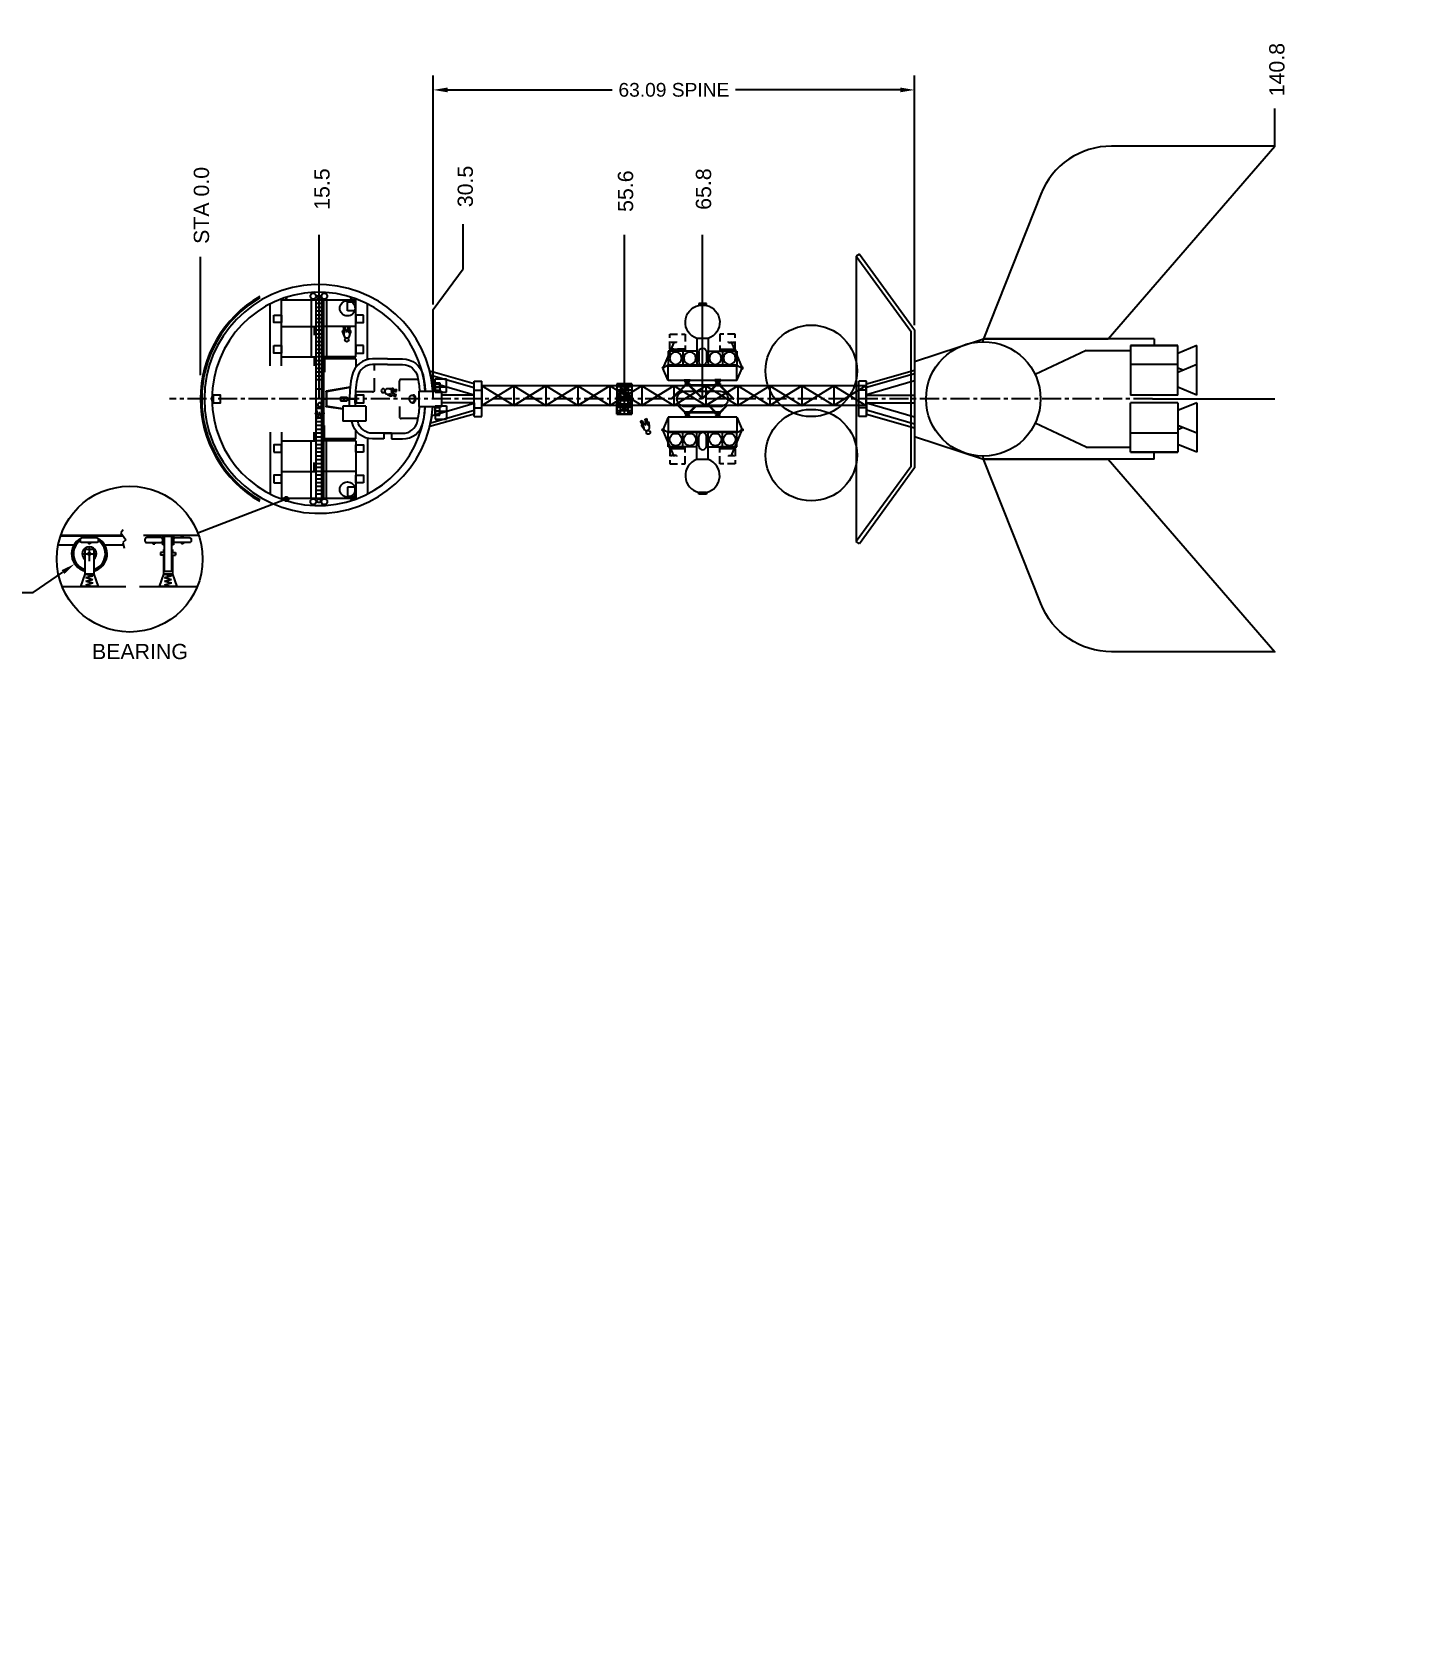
# Model space of a CAD drawing. Extents: x -551 to 377, y -175 to 369.
# Drawn here: x -22.1 to 160.4, y -161.9 to 48.1 of the extents above; entities that cross this region are included whole.
import ezdxf

# ---------------------------------------------------------------- set-up
doc = ezdxf.new("R2010")
doc.units = 0
doc.header["$LTSCALE"] = 2
doc.header["$MEASUREMENT"] = 0
doc.header["$PDMODE"] = 35
doc.linetypes.add('CENTER', pattern=[2, 1.25, -0.25, 0.25, -0.25])
doc.linetypes.add('DASHED', pattern=[0.75, 0.5, -0.25])
doc.layers.get('0').update_dxf_attribs({"color": 2, "linetype": 'CONTINUOUS'})
doc.layers.get('DEFPOINTS').update_dxf_attribs({"color": 2, "linetype": 'CONTINUOUS'})
for name, color, linetype in [('ARTICLES', 122, 'CONTINUOUS'), ('BAT', 6, 'CONTINUOUS'), ('BEARING', 1, 'CONTINUOUS'), ('CALLOUTS1', 5, 'CONTINUOUS'), ('CENTERLINE', 5, 'CENTER'), ('CREW', 7, 'CONTINUOUS'), ('DIM', 5, 'CONTINUOUS'), ('GEN', 30, 'CONTINUOUS'), ('HABITAT', 3, 'CONTINUOUS'), ('HATCH', 6, 'CONTINUOUS'), ('LANDER', 232, 'CONTINUOUS'), ('NOZZLE', 1, 'CONTINUOUS'), ('PALLET', 32, 'CONTINUOUS'), ('PARTITION', 252, 'CONTINUOUS'), ('RADIATORS', 1, 'CONTINUOUS'), ('RCS', 5, 'CONTINUOUS'), ('REACTOR', 6, 'CONTINUOUS'), ('RING', 94, 'CONTINUOUS'), ('SHELTER', 50, 'CONTINUOUS'), ('SHIELDING', 132, 'CONTINUOUS'), ('STA', 5, 'CONTINUOUS'), ('STRUCTURE', 252, 'CONTINUOUS'), ('TANKS', 5, 'CONTINUOUS'), ('UTILITIES', 7, 'CONTINUOUS'), ('VIEW', 7, 'CONTINUOUS'), ('WHIPPLE', 60, 'CONTINUOUS')]:
    doc.layers.add(name, color=color, linetype=linetype)
doc.styles.get("Standard").update_dxf_attribs({"font": 'arial.ttf'})
doc.dimstyles.get("Standard").update_dxf_attribs({"dimscale": 10, "dimtxt": 0.18, "dimasz": 0.1875, "dimexe": 0.1875, "dimexo": 0.0625, "dimgap": 0.09375, "dimtad": 0, "dimtih": 1, "dimtoh": 1, "dimzin": 0, "dimtxsty": 'STANDARD', "dimcen": 0.09375, "dimazin": 3, "dimtfac": 1, "dimtdec": 4, "dimtofl": 0, "dimtmove": 0, "dimatfit": 3, "dimtolj": 1, "dimtzin": 0})

# ---------------------------------------------------------------- blocks, each defined once
blk = doc.blocks.new('*D17')
at = {"color": 0, "linetype": 'BYBLOCK'}
for p, q in [((-156.687049, 12.361151), (-156.687049, 42.388907)), ((-93.593524, 9.672), (-93.593524, 42.388907)), ((-154.812049, 40.513907), (-133.231743, 40.513907)), ((-95.468524, 40.513907), (-117.04883, 40.513907))]:
    blk.add_line(p, q, dxfattribs=at)
for points in [[(-154.812049, 40.826407), (-154.812049, 40.201407), (-156.687049, 40.513907)], [(-95.468524, 40.826407), (-95.468524, 40.201407), (-93.593524, 40.513907)]]:
    blk.add_solid(points, dxfattribs=at)
at = {"layer": 'DEFPOINTS', "color": 0, "linetype": 'BYBLOCK'}
for p in [(-93.593524, 40.513907), (-156.687049, 11.736151), (-93.593524, 9.047)]:
    blk.add_point(p, dxfattribs=at)
at = {"color": 0, "linetype": 'BYBLOCK', "insert": (-125.140287, 40.513907), "char_height": 1.8, "attachment_point": 5}
blk.add_mtext('\\A1;63.09 SPINE', dxfattribs=at)
blk = doc.blocks.new('*D37')
at = {"color": 0, "linetype": 'BYBLOCK'}
for p, q in [((-202.700215, -20.314254), (-200.825215, -20.314254)), ((-201.762715, -21.251754), (-201.762715, -19.376754)), ((-209.122465, -25.375975), (-205.228443, -22.697833)), ((-210.997465, -25.375975), (-209.122465, -25.375975))]:
    blk.add_line(p, q, dxfattribs=at)
blk.add_solid([(-205.405529, -22.440351), (-205.051358, -22.955316), (-203.68355, -21.635322)], dxfattribs=at)
at = {"layer": 'DEFPOINTS', "color": 0, "linetype": 'BYBLOCK'}
for p in [(-199.84188, -18.993186), (-203.68355, -21.635322)]:
    blk.add_point(p, dxfattribs=at)
at = {"color": 0, "linetype": 'BYBLOCK', "insert": (-215.855429, -25.375975), "char_height": 1.8, "attachment_point": 5}
blk.add_mtext('\\A1;∅21cm', dxfattribs=at)
blk = doc.blocks.new('BEARING-END-VIEW')
at = {"layer": 'BEARING'}
for p, q in [((-0.084949, -0.007134), (-0.075051, -0.007134)), ((-0.084949, -0.013286), (-0.084949, -0.007134)), ((-0.084949, -0.041714), (-0.084949, -0.047866)), ((-0.084949, -0.047866), (-0.075051, -0.047866)), ((-0.075051, -0.013286), (-0.075051, -0.007134)), ((-0.075051, -0.041714), (-0.075051, -0.047866)), ((0.075051, -0.013286), (0.075051, -0.007134)), ((0.084949, -0.007134), (0.075051, -0.007134)), ((0.075051, -0.041714), (0.075051, -0.047866)), ((0.084949, -0.047866), (0.075051, -0.047866)), ((0.084949, -0.013286), (0.084949, -0.007134)), ((0.084949, -0.041714), (0.084949, -0.047866)), ((-0.041678, -0.097499), (-0.041678, -0.112501)), ((-0.02, -0.097499), (-0.041678, -0.097499)), ((-0.02, -0.112501), (-0.041678, -0.112501)), ((0.02, -0.097499), (0.041678, -0.097499)), ((0.02, -0.112501), (0.041678, -0.112501)), ((0.041678, -0.097499), (0.041678, -0.112501))]:
    blk.add_line(p, q, dxfattribs=at)
at = {"layer": 'BEARING', "color": 7}
for p, q in [((-0.03, -0.055), (-0.025, -0.055)), ((0.025, -0.055), (0.03, -0.055))]:
    blk.add_line(p, q, dxfattribs=at)
for points in [[(0.03, -0.055), (0.03, 0), (-0.03, 0), (-0.03, -0.055)], [(0.025, -0.055), (0.025, -0.005), (-0.025, -0.005), (-0.025, -0.055)]]:
    blk.add_lwpolyline(points, dxfattribs=at)
at = {"layer": 'BEARING'}
for points in [[(-0.12, -0.041714), (-0.04, -0.041714, 0.414214), (-0.03, -0.031714), (-0.03, -0.023286, 0.414214), (-0.04, -0.013286), (-0.12, -0.013286, 0.414214), (-0.13, -0.023286), (-0.13, -0.031714, 0.414214)], [(-0.02, -0.015), (-0.02, -0.195, 0.414214), (-0.01, -0.205), (0.01, -0.205, 0.414214), (0.02, -0.195), (0.02, -0.015, 0.414214), (0.01, -0.005), (-0.01, -0.005, 0.414214)], [(0.12, -0.041714), (0.04, -0.041714, -0.414214), (0.03, -0.031714), (0.03, -0.023286, -0.414214), (0.04, -0.013286), (0.12, -0.013286, -0.414214), (0.13, -0.023286), (0.13, -0.031714, -0.414214)]]:
    blk.add_lwpolyline(points, format="xyb", close=True, dxfattribs=at)
at = {"layer": 'STRUCTURE'}
for p, q in [((-0.025, -0.080632), (-0.025, -0.097499)), ((0.025, -0.080632), (0.025, -0.097499)), ((-0.025, -0.112501), (-0.025, -0.218606)), ((0.025, -0.112501), (0.025, -0.218606)), ((-0.025, -0.218606), (-0.05, -0.288606)), ((-0.025, -0.218606), (0.025, -0.218606)), ((0.02, -0.218606), (-0.02, -0.228606)), ((0.02, -0.238606), (-0.02, -0.228606)), ((0.02, -0.238606), (-0.02, -0.248606)), ((0.02, -0.258606), (-0.02, -0.248606)), ((0.02, -0.258606), (-0.02, -0.268606)), ((0.02, -0.278606), (-0.02, -0.268606)), ((0.025, -0.218606), (0.05, -0.288606)), ((-0.05, -0.288606), (0.05, -0.288606)), ((0.02, -0.278606), (-0.02, -0.288606))]:
    blk.add_line(p, q, dxfattribs=at)
blk = doc.blocks.new('CREW')
at = {"layer": 'CREW'}
for p, q in [((-0.4, 1.1), (-0.550495, 0.62512)), ((-0.303997, 0.840027), (-0.454492, 0)), ((-0.2, 0), (-0.454492, 0)), ((-0.412351, 0.60037), (-0.303997, 0.840027)), ((-0.074825, 0.707061), (-0.2, 0)), ((0.074825, 0.707061), (0.2, 0)), ((0.454492, 0), (0.2, 0)), ((0.412351, 0.60037), (0.303997, 0.840027)), ((0.303997, 0.840027), (0.454492, 0)), ((0.4, 1.1), (0.550495, 0.62512))]:
    blk.add_line(p, q, dxfattribs=at)
blk.add_circle((0, 1.75), 0.25, dxfattribs=at)
for centre, radius, start, end in [((-0.481423, 0.612745), 0.070172, 169.842925, 349.842925), ((0, 1.1), 0.4, 319.46356, 220.53644), ((0, 1.1), 0.4, 259.218627, 280.781373), ((0.481423, 0.612745), 0.070172, 190.157075, 10.157075)]:
    blk.add_arc(centre, radius, start, end, dxfattribs=at)
blk = doc.blocks.new('LANDER-FRONT-DOCK')
for p, q in [((-0.5, -0.556259), (0.5, -0.556259)), ((-0.5, -0.806259), (-0.5, -0.556259)), ((-0.5, -0.806259), (0.5, -0.806259)), ((0.5, -0.556259), (0.5, -0.806259)), ((-3.775457, -5.652533), (-5.196287, -9.012712)), ((-4.117768, -5.652533), (-4.117768, -5.513527)), ((-3.421904, -5.652533), (-4.117768, -5.652533)), ((-3.775457, -5.652533), (-3.775457, -5.513527)), ((-3.421904, -5.652533), (-3.421904, -5.513527)), ((-0.75, -5.12132), (-0.75, -8.6529)), ((-0.75, -5.12132), (0.75, -5.12132)), ((0.75, -5.12132), (0.75, -8.6529)), ((3.421904, -5.652533), (3.421904, -5.513527)), ((3.421904, -5.652533), (4.117768, -5.652533)), ((3.775457, -5.652533), (3.775457, -5.513527)), ((3.775457, -5.652533), (5.196287, -9.012712)), ((4.117768, -5.652533), (4.117768, -5.513527)), ((-0.75, -6.8029), (-4.5, -6.8029)), ((-4.5, -6.8029), (-4.5, -8.6529)), ((-2.27059, -6.5529), (-4.27059, -6.8029)), ((-4.27059, -6.5529), (-2.27059, -6.8029)), ((-4.27059, -6.5529), (-4.27059, -6.8029)), ((-2.27059, -6.5529), (-4.27059, -6.5529)), ((-4.27059, -6.8029), (-2.27059, -6.8029)), ((-2.6, -6.8029), (-2.6, -8.6529)), ((-2.27059, -6.5529), (-2.27059, -6.8029)), ((-0.5, -6.9029), (-0.5, -8.1529)), ((0.5, -6.9029), (0.5, -8.1529)), ((0.75, -6.8029), (4.5, -6.8029)), ((2.27059, -6.5529), (2.27059, -6.8029)), ((2.27059, -6.5529), (4.27059, -6.8029)), ((4.27059, -6.5529), (2.27059, -6.8029)), ((4.27059, -6.5529), (2.27059, -6.5529)), ((2.27059, -6.8029), (4.27059, -6.8029)), ((2.6, -6.8029), (2.6, -8.6529)), ((4.27059, -6.5529), (4.27059, -6.8029)), ((4.5, -6.8029), (4.5, -8.6529)), ((-4.5, -8.6529), (-5.196287, -9.012712)), ((-4.5, -10.6529), (-5.196287, -9.012712)), ((-4.5, -8.6529), (4.5, -8.6529)), ((-4.5, -10.6529), (-4.5, -8.6529)), ((-4.5, -8.7529), (4.5, -8.7529)), ((4.5, -10.6529), (4.5, -8.6529)), ((4.5, -8.6529), (5.196287, -9.012712)), ((4.5, -10.6529), (5.196287, -9.012712)), ((-4.5, -10.6529), (4.5, -10.6529)), ((-2.0625, -10.6529), (-2.0625, -11.074838)), ((-1.9375, -10.6529), (-1.9375, -11.074838)), ((1.9375, -10.6529), (1.9375, -11.074838)), ((2.0625, -10.6529), (2.0625, -11.074838))]:
    blk.add_line(p, q)
at = {"linetype": 'DASHED'}
for points in [[(-2.27059, -6.5529), (-4.27059, -6.5529), (-4.27059, -4.5529), (-2.27059, -4.5529)], [(2.27059, -6.5529), (4.27059, -6.5529), (4.27059, -4.5529), (2.27059, -4.5529)]]:
    blk.add_lwpolyline(points, close=True, dxfattribs=at)
for centre, radius in [((-3.525, -7.7279), 0.8), ((-1.675, -7.7279), 0.8), ((1.675, -7.7279), 0.8), ((3.525, -7.7279), 0.8), ((-5.196287, -9.012712), 0.1), ((5.196287, -9.012712), 0.1)]:
    blk.add_circle(centre, radius)
for centre, radius, start, end in [((0, -3), 2.25, 102.839588, 250.528779), ((0, -3), 2.25, 289.471221, 77.160412), ((0, -6.9029), 0.5, 0, 180), ((0, -8.1529), 0.5, 180, 0), ((-2, -11.1529), 0.1, 128.682187, 51.317813), ((2, -11.1529), 0.1, 128.682187, 51.317813)]:
    blk.add_arc(centre, radius, start, end)
at = {"layer": 'DIM', "char_height": 4.32, "attachment_point": 6}
for insert in [(299.931237, 148.856929), (293.388489, 143.39568), (212.272946, 142.639082), (205.730198, 137.177832), (206.680709, 129.809113), (272.115894, 129.809113), (200.13796, 124.347863), (265.573146, 124.347863)]:
    blk.add_mtext('\\A1;', dxfattribs=dict(at, insert=insert))
blk = doc.blocks.new('LANDER-SIDE-VIEW')
for p, q in [((-0.5, -0.556259), (0.5, -0.556259)), ((-0.5, -0.806259), (-0.5, -0.556259)), ((-0.5, -0.806259), (0.5, -0.806259)), ((0.5, -0.556259), (0.5, -0.806259)), ((-0.75, -5.12132), (-0.75, -6.5529)), ((-0.75, -5.12132), (0.75, -5.12132)), ((0.75, -5.12132), (0.75, -6.5529)), ((-1, -6.5529), (1, -6.5529)), ((-1, -6.5529), (1, -6.8029)), ((1, -6.5529), (-1, -6.8029)), ((-1, -6.5529), (-1, -6.8029)), ((-1, -6.8029), (-1, -8.6529)), ((-1, -6.8029), (1, -6.8029)), ((1, -6.5529), (1, -6.8029)), ((1, -6.8029), (1, -8.6529)), ((-6.617117, -12.37289), (-5.196287, -9.012712)), ((-4.5, -8.6529), (-5.196287, -9.012712)), ((-4.5, -10.6529), (-5.196287, -9.012712)), ((-4.5, -10.6529), (-4.5, -8.6529)), ((-4.5, -8.6529), (4.5, -8.6529)), ((-4.5, -8.7529), (4.5, -8.7529)), ((4.5, -10.6529), (4.5, -8.6529)), ((4.5, -8.6529), (5.196287, -9.012712)), ((4.5, -10.6529), (5.196287, -9.012712)), ((6.617117, -12.37289), (5.196287, -9.012712)), ((-6.97067, -12.37289), (-6.97067, -12.511897)), ((-6.97067, -12.37289), (-6.274806, -12.37289)), ((-6.617117, -12.37289), (-6.617117, -12.511897)), ((-6.274806, -12.37289), (-6.274806, -12.511897)), ((-5.192078, -10.858857), (-6.089894, -11.126039)), ((-5.206957, -10.811294), (-4.620031, -10.6367)), ((-5.206957, -10.811294), (-5.177239, -10.906291)), ((-5.177239, -10.906291), (-4.590313, -10.731697)), ((-4.620031, -10.6367), (-4.590313, -10.731697)), ((-4.5, -10.6529), (-4.605172, -10.684198)), ((-4.5, -10.6529), (4.5, -10.6529)), ((-2.0625, -10.6529), (-2.0625, -11.074838)), ((-1.9375, -10.6529), (-1.9375, -11.074838)), ((1.9375, -10.6529), (1.9375, -11.074838)), ((2.0625, -10.6529), (2.0625, -11.074838)), ((4.5, -10.6529), (4.605172, -10.684198)), ((4.620031, -10.6367), (4.590313, -10.731697)), ((5.177239, -10.906291), (4.590313, -10.731697)), ((5.206957, -10.811294), (4.620031, -10.6367)), ((5.206957, -10.811294), (5.177239, -10.906291)), ((5.192078, -10.858857), (6.089894, -11.126039)), ((6.97067, -12.37289), (6.274806, -12.37289)), ((6.274806, -12.37289), (6.274806, -12.511897)), ((6.617117, -12.37289), (6.617117, -12.511897)), ((6.97067, -12.37289), (6.97067, -12.511897))]:
    blk.add_line(p, q)
at = {"linetype": 'DASHED'}
blk.add_lwpolyline([(-2, -4.5529), (-2, -6.5529), (2, -6.5529), (2, -4.5529)], close=True, dxfattribs=at)
for points in [[(-3.25, -8.5279, -1), (-3.25, -6.9279), (3.25, -6.9279, -1), (3.25, -8.5279)], [(2.59, -8.5279, 1), (2.59, -6.9279), (-2.59, -6.9279, 1), (-2.59, -8.5279)]]:
    blk.add_lwpolyline(points, format="xyb", close=True)
for centre in [(-5.196287, -9.012712), (5.196287, -9.012712)]:
    blk.add_circle(centre, 0.1)
for centre, radius, start, end in [((0, -3), 2.25, 102.839588, 250.528779), ((0, -3), 2.25, 289.471221, 77.160412), ((-2, -11.1529), 0.1, 128.682187, 51.317813), ((2, -11.1529), 0.1, 128.682187, 51.317813)]:
    blk.add_arc(centre, radius, start, end)
at = {"layer": 'DIM', "char_height": 4.32, "attachment_point": 6}
for insert in [(299.931237, 148.856929), (293.388489, 143.39568), (212.272946, 142.639082), (205.730198, 137.177832), (206.680709, 129.809113), (272.115894, 129.809113), (200.13796, 124.347863), (265.573146, 124.347863)]:
    blk.add_mtext('\\A1;', dxfattribs=dict(at, insert=insert))
blk = doc.blocks.new('LANDER-FRONT-VIEW')
for p, q in [((-0.5, -0.556259), (0.5, -0.556259)), ((-0.5, -0.806259), (-0.5, -0.556259)), ((-0.5, -0.806259), (0.5, -0.806259)), ((0.5, -0.556259), (0.5, -0.806259)), ((-0.75, -5.12132), (-0.75, -8.6529)), ((-0.75, -5.12132), (0.75, -5.12132)), ((0.75, -5.12132), (0.75, -8.6529)), ((-0.75, -6.8029), (-4.5, -6.8029)), ((-4.5, -6.8029), (-4.5, -8.6529)), ((-2.27059, -6.5529), (-4.27059, -6.5529)), ((-4.27059, -6.5529), (-2.27059, -6.8029)), ((-2.27059, -6.5529), (-4.27059, -6.8029)), ((-4.27059, -6.5529), (-4.27059, -6.8029)), ((-4.27059, -6.8029), (-2.27059, -6.8029)), ((-2.6, -6.8029), (-2.6, -8.6529)), ((-2.27059, -6.5529), (-2.27059, -6.8029)), ((-0.5, -6.9029), (-0.5, -8.1529)), ((0.5, -6.9029), (0.5, -8.1529)), ((0.75, -6.8029), (4.5, -6.8029)), ((4.27059, -6.5529), (2.27059, -6.5529)), ((4.27059, -6.5529), (2.27059, -6.8029)), ((2.27059, -6.5529), (4.27059, -6.8029)), ((2.27059, -6.5529), (2.27059, -6.8029)), ((2.27059, -6.8029), (4.27059, -6.8029)), ((2.6, -6.8029), (2.6, -8.6529)), ((4.27059, -6.5529), (4.27059, -6.8029)), ((4.5, -6.8029), (4.5, -8.6529)), ((-6.617117, -12.37289), (-5.196287, -9.012712)), ((-4.5, -8.6529), (-5.196287, -9.012712)), ((-4.5, -10.6529), (-5.196287, -9.012712)), ((-4.5, -10.6529), (-4.5, -8.6529)), ((-4.5, -8.6529), (4.5, -8.6529)), ((-4.5, -8.7529), (4.5, -8.7529)), ((4.5, -10.6529), (4.5, -8.6529)), ((4.5, -8.6529), (5.196287, -9.012712)), ((4.5, -10.6529), (5.196287, -9.012712)), ((6.617117, -12.37289), (5.196287, -9.012712)), ((-6.97067, -12.37289), (-6.97067, -12.511897)), ((-6.97067, -12.37289), (-6.274806, -12.37289)), ((-6.617117, -12.37289), (-6.617117, -12.511897)), ((-6.274806, -12.37289), (-6.274806, -12.511897)), ((-5.192078, -10.858857), (-6.089894, -11.126039)), ((-5.206957, -10.811294), (-4.620031, -10.6367)), ((-5.206957, -10.811294), (-5.177239, -10.906291)), ((-5.177239, -10.906291), (-4.590313, -10.731697)), ((-4.620031, -10.6367), (-4.590313, -10.731697)), ((-4.5, -10.6529), (-4.605172, -10.684198)), ((-4.5, -10.6529), (4.5, -10.6529)), ((-2.0625, -10.6529), (-2.0625, -11.074838)), ((-1.9375, -10.6529), (-1.9375, -11.074838)), ((1.9375, -10.6529), (1.9375, -11.074838)), ((2.0625, -10.6529), (2.0625, -11.074838)), ((4.5, -10.6529), (4.605172, -10.684198)), ((4.620031, -10.6367), (4.590313, -10.731697)), ((5.177239, -10.906291), (4.590313, -10.731697)), ((5.206957, -10.811294), (4.620031, -10.6367)), ((5.206957, -10.811294), (5.177239, -10.906291)), ((5.192078, -10.858857), (6.089894, -11.126039)), ((6.274806, -12.37289), (6.274806, -12.511897)), ((6.97067, -12.37289), (6.274806, -12.37289)), ((6.617117, -12.37289), (6.617117, -12.511897)), ((6.97067, -12.37289), (6.97067, -12.511897))]:
    blk.add_line(p, q)
at = {"linetype": 'DASHED'}
for points in [[(-2.27059, -6.5529), (-4.27059, -6.5529), (-4.27059, -4.5529), (-2.27059, -4.5529)], [(2.27059, -6.5529), (4.27059, -6.5529), (4.27059, -4.5529), (2.27059, -4.5529)]]:
    blk.add_lwpolyline(points, close=True, dxfattribs=at)
for centre, radius in [((-3.525, -7.7279), 0.8), ((-1.675, -7.7279), 0.8), ((1.675, -7.7279), 0.8), ((3.525, -7.7279), 0.8), ((-5.196287, -9.012712), 0.1), ((5.196287, -9.012712), 0.1)]:
    blk.add_circle(centre, radius)
for centre, radius, start, end in [((0, -3), 2.25, 102.839588, 250.528779), ((0, -3), 2.25, 289.471221, 77.160412), ((0, -6.9029), 0.5, 0, 180), ((0, -8.1529), 0.5, 180, 0), ((-2, -11.1529), 0.1, 128.682187, 51.317813), ((2, -11.1529), 0.1, 128.682187, 51.317813)]:
    blk.add_arc(centre, radius, start, end)
at = {"layer": 'DIM', "char_height": 4.32, "attachment_point": 6}
for insert in [(299.931237, 148.856929), (293.388489, 143.39568), (212.272946, 142.639082), (205.730198, 137.177832), (206.680709, 129.809113), (272.115894, 129.809113), (200.13796, 124.347863), (265.573146, 124.347863)]:
    blk.add_mtext('\\A1;', dxfattribs=dict(at, insert=insert))
blk = doc.blocks.new('LANDER-SIDE-DOCK')
for p, q in [((-0.5, -0.556259), (0.5, -0.556259)), ((-0.5, -0.806259), (-0.5, -0.556259)), ((-0.5, -0.806259), (0.5, -0.806259)), ((0.5, -0.556259), (0.5, -0.806259)), ((-3.775457, -5.652533), (-5.196287, -9.012712)), ((-4.117768, -5.652533), (-4.117768, -5.513527)), ((-3.421904, -5.652533), (-4.117768, -5.652533)), ((-3.775457, -5.652533), (-3.775457, -5.513527)), ((-3.421904, -5.652533), (-3.421904, -5.513527)), ((-0.75, -5.12132), (-0.75, -6.5529)), ((-0.75, -5.12132), (0.75, -5.12132)), ((0.75, -5.12132), (0.75, -6.5529)), ((3.421904, -5.652533), (3.421904, -5.513527)), ((3.421904, -5.652533), (4.117768, -5.652533)), ((3.775457, -5.652533), (3.775457, -5.513527)), ((3.775457, -5.652533), (5.196287, -9.012712)), ((4.117768, -5.652533), (4.117768, -5.513527)), ((1, -6.5529), (-1, -6.8029)), ((-1, -6.5529), (1, -6.8029)), ((-1, -6.5529), (-1, -6.8029)), ((-1, -6.5529), (1, -6.5529)), ((-1, -6.8029), (-1, -8.6529)), ((-1, -6.8029), (1, -6.8029)), ((1, -6.5529), (1, -6.8029)), ((1, -6.8029), (1, -8.6529)), ((-4.5, -8.6529), (-5.196287, -9.012712)), ((-4.5, -10.6529), (-5.196287, -9.012712)), ((-4.5, -8.6529), (4.5, -8.6529)), ((-4.5, -10.6529), (-4.5, -8.6529)), ((-4.5, -8.7529), (4.5, -8.7529)), ((4.5, -10.6529), (4.5, -8.6529)), ((4.5, -8.6529), (5.196287, -9.012712)), ((4.5, -10.6529), (5.196287, -9.012712)), ((-4.5, -10.6529), (4.5, -10.6529)), ((-2.0625, -10.6529), (-2.0625, -11.074838)), ((-1.9375, -10.6529), (-1.9375, -11.074838)), ((1.9375, -10.6529), (1.9375, -11.074838)), ((2.0625, -10.6529), (2.0625, -11.074838))]:
    blk.add_line(p, q)
at = {"linetype": 'DASHED'}
blk.add_lwpolyline([(-2, -4.5529), (-2, -6.5529), (2, -6.5529), (2, -4.5529)], close=True, dxfattribs=at)
for points in [[(-3.25, -8.5279, -1), (-3.25, -6.9279), (3.25, -6.9279, -1), (3.25, -8.5279)], [(2.59, -8.5279, 1), (2.59, -6.9279), (-2.59, -6.9279, 1), (-2.59, -8.5279)]]:
    blk.add_lwpolyline(points, format="xyb", close=True)
for centre in [(-5.196287, -9.012712), (5.196287, -9.012712)]:
    blk.add_circle(centre, 0.1)
for centre, radius, start, end in [((0, -3), 2.25, 102.839588, 250.528779), ((0, -3), 2.25, 289.471221, 77.160412), ((-2, -11.1529), 0.1, 128.682187, 51.317813), ((2, -11.1529), 0.1, 128.682187, 51.317813)]:
    blk.add_arc(centre, radius, start, end)
at = {"layer": 'DIM', "char_height": 4.32, "attachment_point": 6}
for insert in [(299.931237, 148.856929), (293.388489, 143.39568), (212.272946, 142.639082), (205.730198, 137.177832), (206.680709, 129.809113), (272.115894, 129.809113), (200.13796, 124.347863), (265.573146, 124.347863)]:
    blk.add_mtext('\\A1;', dxfattribs=dict(at, insert=insert))

msp = doc.modelspace()

# ---------------------------------------------------------------- linework, layer by layer
at = {"layer": 'ARTICLES'}
for points in [[(9.625, 11), (10.625, 11), (10.625, 10), (9.625, 10)], [(21.375, 11), (20.375, 11), (20.375, 10), (21.375, 10)], [(9.625, 7), (10.625, 7), (10.625, 6), (9.625, 6)], [(21.375, 7), (20.375, 7), (20.375, 6), (21.375, 6)], [(9.625, -7), (10.625, -7), (10.625, -6), (9.625, -6)], [(21.375, -7), (20.375, -7), (20.375, -6), (21.375, -6)], [(9.625, -11), (10.625, -11), (10.625, -10), (9.625, -10)], [(21.375, -11), (20.375, -11), (20.375, -10), (21.375, -10)]]:
    msp.add_lwpolyline(points, close=True, dxfattribs=at)
at = {"layer": 'BAT'}
for p, q in [((30.75, 2.12132), (31.35, 2.12132)), ((30.75, 2.12132), (30.75, 1.131371)), ((31.35, 2.12132), (31.35, 1.131371)), ((30.75, 1.555635), (31.35, 1.555635)), ((30.75, 1.131371), (31.35, 1.131371)), ((30.75, -2.12132), (30.75, -1.131371)), ((30.75, -1.131371), (31.35, -1.131371)), ((30.75, -1.555635), (31.35, -1.555635)), ((31.35, -2.12132), (31.35, -1.131371)), ((30.75, -2.12132), (31.35, -2.12132))]:
    msp.add_line(p, q, dxfattribs=at)
at = {"layer": 'BEARING', "color": 7}
for p, q in [((-10.143399, -17.982982), (-18.357529, -17.982982)), ((-18.665162, -19.148618), (-16.594607, -19.148618)), ((-12.556725, -19.148618), (-10.107862, -19.148618))]:
    msp.add_line(p, q, dxfattribs=at)
at = {"layer": 'BEARING'}
for p, q in [((-14.4603, -18.032734), (-14.691032, -18.032734)), ((-14.691032, -18.176152), (-14.691032, -18.032734)), ((-14.691032, -18.838885), (-14.691032, -18.982303)), ((-14.4603, -18.176152), (-14.4603, -18.032734)), ((-14.4603, -18.838885), (-14.4603, -18.982303)), ((-10.133933, -17.165013), (-10.442681, -17.569762)), ((-10.442681, -17.569762), (-9.786589, -18.47563)), ((-9.786589, -18.47563), (-10.172526, -18.841832)), ((-10.172526, -18.841832), (-10.018152, -19.574236)), ((-14.4603, -18.982303), (-14.691032, -18.982303))]:
    msp.add_line(p, q, dxfattribs=at)
msp.add_lwpolyline([(-13.643157, -18.838885), (-15.508175, -18.838885, -0.414214), (-15.741302, -18.605758), (-15.741302, -18.409279, -0.414214), (-15.508175, -18.176152), (-13.643157, -18.176152, -0.414214), (-13.41003, -18.409279), (-13.41003, -18.605758, -0.414214)], format="xyb", close=True, dxfattribs=at)
msp.add_circle((-14.575666, -20.314254), 0.17488, dxfattribs=at)
for radius, start, end in [(2.331272, 118.674664, 255.522488), (2.098145, 123.748989, 253.87238), (2.331272, 66.511462, 113.488538), (2.331272, 284.477512, 61.325336), (2.098145, 286.12762, 56.251011), (0.93838, 308.395754, 231.604246)]:
    msp.add_arc((-14.575666, -20.314254), radius, start, end, dxfattribs=at)
at = {"layer": 'CENTERLINE'}
msp.add_line((124.8, 0), (-4.087986, 0), dxfattribs=at)
at = {"layer": 'CREW'}
for p, q in [((36.87591, 1.732051), (36.87591, -0.866025)), ((87.217615, 1.732051), (87.217615, -0.866025))]:
    msp.add_line(p, q, dxfattribs=at)
at = {"layer": 'DIM'}
msp.add_line((10.985276, -13.236614), (-0.357172, -17.580977), dxfattribs=at)
for centre, radius in [((-9.285467, -21.000676), 9.560794), ((11.25, -13.121659), 0.288606)]:
    msp.add_circle(centre, radius, dxfattribs=at)
at = {"layer": 'GEN'}
for p, q in [((30.75, 2.65165), (32.25, 2.65165)), ((30.75, 0.883883), (30.75, 2.65165)), ((32.25, 0.883883), (32.25, 2.65165)), ((30.75, 1.59099), (32.25, 1.59099)), ((30.75, 0.883883), (32.25, 0.883883)), ((30.75, -0.883883), (30.75, -2.65165)), ((30.75, -0.883883), (32.25, -0.883883)), ((30.75, -1.59099), (32.25, -1.59099)), ((32.25, -0.883883), (32.25, -2.65165)), ((30.75, -2.65165), (32.25, -2.65165))]:
    msp.add_line(p, q, dxfattribs=at)
at = {"layer": 'HABITAT'}
for p, q in [((16.454434, 0.975), (16.454434, -0.989338)), ((16.504434, 0.975), (16.504434, -0.989338)), ((-18.145061, -24.594613), (-9.805661, -24.594613)), ((-7.981922, -24.594613), (-0.425873, -24.594613))]:
    msp.add_line(p, q, dxfattribs=at)
for centre in [(16.479434, 0.975), (16.479434, -0.989338)]:
    msp.add_circle(centre, 0.025, dxfattribs=at)
msp.add_arc((15.5, 0), 14, 4.096044, 355.903956, dxfattribs=at)
at = {"layer": 'HATCH'}
for p, q in [((28.598871, 1), (28.598871, -1)), ((31.598871, 1), (31.598871, -1)), ((18.651334, -0.927541), (18.651334, -2.927541)), ((21.651334, -0.927541), (21.651334, -2.927541)), ((25.014508, -4.5), (24.014508, -4.5)), ((24.014508, -4.5), (25.014508, -4.5)), ((25.014508, -4.5), (24.014508, -4.5))]:
    msp.add_line(p, q, dxfattribs=at)
msp.add_ellipse((27.704588, 0), major_axis=(0, 0.5), ratio=0.707107, dxfattribs=at)
at = {"layer": 'NOZZLE'}
for p, q in [((116.102098, 6.330127), (109.391023, 3.187553)), ((116.102098, 6.330127), (121.901049, 6.330127)), ((121.901049, 7), (121.901049, 0.5)), ((121.901049, 7), (128.098951, 7)), ((128.098951, 7), (121.901049, 7)), ((128.098951, 0.5), (128.098951, 7)), ((130.598951, 7), (128.098951, 5.964466)), ((130.598951, 3), (130.598951, 7)), ((128.098951, 4.5), (121.901049, 4.5)), ((130.598951, 4.5), (128.098951, 3.464466)), ((130.598951, 0.5), (130.598951, 4.5)), ((128.788291, 3.75), (128.098951, 4.035534)), ((128.098951, 0.5), (121.901049, 0.5)), ((130.598951, 0.5), (128.098951, 1.535534)), ((128.098951, -0.5), (121.901049, -0.5)), ((121.901049, -7), (121.901049, -0.5)), ((128.098951, -0.5), (128.098951, -7)), ((130.598951, -0.5), (128.098951, -1.535534)), ((130.598951, -0.5), (130.598951, -4.5)), ((116.102098, -6.330127), (109.391023, -3.187553)), ((130.598951, -4.5), (128.098951, -3.464466)), ((128.788291, -3.75), (128.098951, -4.035534)), ((130.598951, -3), (130.598951, -7)), ((128.098951, -4.5), (121.901049, -4.5)), ((130.598951, -7), (128.098951, -5.964466)), ((116.102098, -6.330127), (121.901049, -6.330127)), ((128.098951, -7), (121.901049, -7)), ((121.901049, -7), (128.098951, -7))]:
    msp.add_line(p, q, dxfattribs=at)
at = {"layer": 'PALLET'}
for p, q in [((56.55264, 0.267949), (54.55264, 2)), ((54.55264, 0.267949), (56.55264, 2)), ((56.55264, 2), (54.55264, 2)), ((54.55264, 2), (54.55264, 0.267949)), ((56.55264, 1.566987), (54.55264, 1.566987)), ((56.55264, 1.133975), (54.55264, 1.133975)), ((56.55264, 0.700962), (54.55264, 0.700962)), ((54.55264, 0.133975), (56.55264, 0.267949)), ((56.55264, 0.133975), (54.55264, 0.267949)), ((56.55264, 0.267949), (54.55264, 0.267949)), ((54.55264, 0.133975), (54.55264, 0.267949)), ((56.55264, 0.133975), (54.55264, 0.133975)), ((55.05264, 2), (55.05264, 0.267949)), ((55.55264, 2), (55.55264, 0.267949)), ((56.05264, 2), (56.05264, 0.267949)), ((56.55264, 2), (56.55264, 0.267949)), ((56.55264, 0.133975), (56.55264, 0.267949)), ((54.55264, -0.133975), (54.55264, -0.267949)), ((56.55264, -0.133975), (54.55264, -0.133975)), ((56.55264, -0.133975), (54.55264, -0.267949)), ((54.55264, -0.133975), (56.55264, -0.267949)), ((54.55264, -2), (54.55264, -0.267949)), ((56.55264, -0.267949), (54.55264, -2)), ((54.55264, -0.267949), (56.55264, -2)), ((56.55264, -0.267949), (54.55264, -0.267949)), ((56.55264, -0.700962), (54.55264, -0.700962)), ((56.55264, -1.133975), (54.55264, -1.133975)), ((56.55264, -1.566987), (54.55264, -1.566987)), ((56.55264, -2), (54.55264, -2)), ((55.05264, -2), (55.05264, -0.267949)), ((55.55264, -2), (55.55264, -0.267949)), ((56.05264, -2), (56.05264, -0.267949)), ((56.55264, -0.133975), (56.55264, -0.267949)), ((56.55264, -2), (56.55264, -0.267949))]:
    msp.add_line(p, q, dxfattribs=at)
at = {"layer": 'PARTITION'}
for p, q in [((9.125, 4.339972), (9.125, 12.464324)), ((21.875, 5.166082), (21.875, 12.464324)), ((16.25, 5.25), (16.25, 3.5)), ((20.375, 5.25), (16.25, 5.25)), ((20.375, 5.25), (20.375, 4.183887)), ((20.375, 5.25), (20.375, 4.183887)), ((22.807577, 3.721822), (22.807577, 4.5)), ((22.807577, 1.177541), (22.807577, 2.713771)), ((26.062823, 1), (26.062823, 2.316565)), ((28.508245, 2.566565), (26.312823, 2.566565)), ((22.557577, 0.927541), (20.307577, 0.927541)), ((26.062823, -1), (26.062823, -2.316565)), ((16.25, -5.25), (16.25, -3.5)), ((20.375, -5.25), (20.375, -4.183887)), ((28.508245, -2.566565), (26.312823, -2.566565)), ((9.125, -4.339972), (9.125, -12.464324)), ((9.125, -4.339972), (9.125, -12.464324)), ((20.375, -5.25), (16.25, -5.25)), ((21.875, -5.166082), (21.875, -12.464324)), ((21.875, -5.166082), (21.875, -12.464324))]:
    msp.add_line(p, q, dxfattribs=at)
for centre, start, end in [((26.312823, 2.316565), 90, 180), ((22.557577, 1.177541), 270, 0), ((26.312823, -2.316565), 180, 270)]:
    msp.add_arc(centre, 0.25, start, end, dxfattribs=at)
at = {"layer": 'RADIATORS'}
msp.add_line((124.8, 0), (140.832814, 0), dxfattribs=at)
for points in [[(110.12526, 26.828701), (102.621804, 7.892297), (118.993054, 7.892297), (140.832814, 33.144908), (119.422016, 33.144908, 0.307565)], [(110.12526, -26.828701), (102.621804, -7.892297), (118.993054, -7.892297), (140.832814, -33.144908), (119.422016, -33.144908, -0.307565)]]:
    msp.add_lwpolyline(points, format="xyb", close=True, dxfattribs=at)
at = {"layer": 'RCS'}
msp.add_lwpolyline([(68.136804, 1, -1), (68.136804, -1), (63.467392, -1, -1), (63.467392, 1)], format="xyb", close=True, dxfattribs=at)
at = {"layer": 'REACTOR'}
msp.add_circle((102.602098, 0), 7.5, dxfattribs=at)
at = {"layer": 'RING'}
for p, q in [((10.625, 13), (20.375, 13)), ((10.625, 9.5), (10.625, 13)), ((14.5, 13), (14.5, 5.5)), ((15.125, 13), (15.125, -13)), ((15.875, 13), (15.875, -13)), ((16.5, 13), (16.5, 5.5)), ((20.375, 9.5), (20.375, 13)), ((15.875, 12.5), (15.125, 12.5)), ((15.875, 12), (15.125, 12)), ((15.875, 11.5), (15.125, 11.5)), ((15.875, 11), (15.125, 11)), ((10.625, 9.5), (15.125, 9.5)), ((10.625, 4.339972), (10.625, 9.5)), ((15.875, 10.5), (15.125, 10.5)), ((15.875, 10), (15.125, 10)), ((15.875, 9.5), (15.125, 9.5)), ((15.875, 9), (15.125, 9)), ((15.875, 8.5), (15.125, 8.5)), ((20.375, 9.5), (15.875, 9.5)), ((20.375, 5.5), (20.375, 9.5)), ((20.375, 5.5), (20.375, 9.5)), ((15.875, 8), (15.125, 8)), ((15.875, 7.5), (15.125, 7.5)), ((15.875, 7), (15.125, 7)), ((15.875, 6.5), (15.125, 6.5)), ((10.625, 5.5), (15.125, 5.5)), ((15.875, 6), (15.125, 6)), ((15.875, 5.5), (15.125, 5.5)), ((15.875, 5), (15.125, 5)), ((15.875, 4.5), (15.125, 4.5)), ((20.375, 5.5), (15.875, 5.5)), ((15.875, 4), (15.125, 4)), ((15.875, 3.5), (15.125, 3.5)), ((15.875, 3), (15.125, 3)), ((15.875, 2.517543), (15.125, 2.517543)), ((15.875, 1.258772), (15.125, 1.258772)), ((15.875, 0), (15.125, 0)), ((15.875, -1.258772), (15.125, -1.258772)), ((15.875, -2.517543), (15.125, -2.517543)), ((15.875, -3), (15.125, -3)), ((15.875, -3.5), (15.125, -3.5)), ((15.875, -4), (15.125, -4)), ((10.625, -4.339972), (10.625, -9.5)), ((10.625, -5.5), (15.125, -5.5)), ((14.5, -13), (14.5, -5.5)), ((15.875, -4.5), (15.125, -4.5)), ((15.875, -5), (15.125, -5)), ((15.875, -5.5), (15.125, -5.5)), ((15.875, -6), (15.125, -6)), ((20.375, -5.5), (15.875, -5.5)), ((16.5, -13), (16.5, -5.5)), ((20.375, -5.5), (20.375, -9.5)), ((15.875, -6.5), (15.125, -6.5)), ((15.875, -7), (15.125, -7)), ((15.875, -7.5), (15.125, -7.5)), ((15.875, -8), (15.125, -8)), ((10.625, -9.5), (15.125, -9.5)), ((10.625, -9.5), (15, -9.5)), ((10.625, -9.5), (10.625, -13)), ((15.875, -8.5), (15.125, -8.5)), ((15.875, -9), (15.125, -9)), ((15.875, -9.5), (15.125, -9.5)), ((15.875, -10), (15.125, -10)), ((15.875, -10), (15.125, -10)), ((15.875, -10.5), (15.125, -10.5)), ((20.375, -9.5), (15.875, -9.5)), ((20.375, -9.5), (20.375, -13)), ((15.875, -11), (15.125, -11)), ((15.875, -11.5), (15.125, -11.5)), ((15.875, -12), (15.125, -12)), ((15.875, -12.5), (15.125, -12.5)), ((10.625, -13), (20.375, -13)), ((-18.317921, -17.866418), (-10.227822, -17.866418)), ((-7.488645, -17.866418), (-0.253013, -17.866418))]:
    msp.add_line(p, q, dxfattribs=at)
at = {"layer": 'SHELTER'}
for p, q in [((27.704588, 0.5), (27.849149, 0.5)), ((28.598871, 1), (31.598871, 1)), ((21.651334, -0.927541), (18.651334, -0.927541)), ((27.704588, -0.5), (27.849149, -0.5)), ((28.598871, -1), (31.598871, -1)), ((21.651334, -2.927541), (18.651334, -2.927541))]:
    msp.add_line(p, q, dxfattribs=at)
for points in [[(24.514508, 4.5), (22.549172, 4.5, 0.351768), (20.596423, 2.932168, 0.054504), (20.275839, 0)], [(24.514508, 4.5), (26.479843, 4.5, -0.351768), (28.432593, 2.932168, -0.036026), (28.716279, 1)], [(20.307577, -0.927541, -0.017104), (20.275839, 0)], [(25.014508, -4.5), (26.479843, -4.5, 0.351768), (28.432593, -2.932168, 0.036026), (28.716279, -1)], [(24.014508, -4.5), (22.549172, -4.5, -0.351768), (20.596423, -2.932168), (20.5954, -2.927541)]]:
    msp.add_lwpolyline(points, format="xyb", dxfattribs=at)
msp.add_ellipse((27.849149, 0), major_axis=(0, 0.5), ratio=0.707107, start_param=3.1415926536, end_param=6.2831853072, dxfattribs=at)
at = {"layer": 'SHIELDING'}
for p, q in [((86.355924, 18.9987), (85.951556, 18.704614)), ((85.951556, 18.704614), (85.951556, -18.704614)), ((24.014508, -4.5), (24.014508, -5.25)), ((25.014508, -4.5), (25.014508, -5.25)), ((86.355924, -18.9987), (85.951556, -18.704614))]:
    msp.add_line(p, q, dxfattribs=at)
for points in [[(86.355924, 18.9987), (93.593524, 9.047), (93.593524, -9.047), (86.355924, -18.9987)], [(85.951556, 18.704614), (93.093524, 8.884408), (93.093524, -8.884408), (85.951556, -18.704614)]]:
    msp.add_lwpolyline(points, dxfattribs=at)
for points in [[(24.514508, 5.25), (22.549172, 5.25, 0.351768), (19.864142, 3.094231, 0.054504), (19.525839, 0)], [(24.514508, 5.25), (26.479843, 5.25, -0.351768), (29.164874, 3.094231, -0.036026), (29.46424, 1.055271)], [(19.555911, -0.927541, -0.016206), (19.525839, 0)], [(25.014508, -5.25), (26.479843, -5.25, 0.351768), (29.164874, -3.094231, 0.036026), (29.46424, -1.055271)], [(24.014508, -5.25), (22.549172, -5.25, -0.351768), (19.864142, -3.094231, -0.002977), (19.828291, -2.927541)]]:
    msp.add_lwpolyline(points, format="xyb", dxfattribs=at)
msp.add_arc((15.5, 0), 15, 3.822554, 356.177446, dxfattribs=at)
at = {"layer": 'STA'}
for p, q in [((140.832814, 33.144908), (140.832814, 38.069081)), ((15.5, 21.535541), (15.5, 0)), ((34.439274, 17.064592), (34.439274, 22.925877)), ((55.55264, -0.258975), (55.55264, 21.535541)), ((65.802098, 0), (65.802098, 21.535541)), ((0, 3.126032), (0, 18.61529)), ((30.5, 11.736151), (34.439274, 17.064592)), ((30.5, 0), (30.5, 11.736151))]:
    msp.add_line(p, q, dxfattribs=at)
at = {"layer": 'STRUCTURE'}
for p, q in [((14.875, 9.5), (14.875, 8.339972)), ((93.593524, 4.904284), (102.621804, 7.892297)), ((102.602098, 7.5), (102.621804, 7.892297)), ((125, 7.892297), (102.621804, 7.892297)), ((125, 7.892297), (125, 7)), ((14.875, 5.5), (14.875, 4.339972)), ((93.593524, 4.904284), (93.593524, -4.904284)), ((30.168828, 3.134564), (35.87591, 1.482051)), ((35.87591, -2.309401), (35.87591, 2.309401)), ((35.87591, 2.309401), (36.87591, 2.309401)), ((36.87591, -2.309401), (36.87591, 2.309401)), ((63.704667, 2.006462), (63.406483, 2.522669)), ((63.406483, 2.522669), (64.197713, 2.522669)), ((63.899529, 2.006462), (64.197713, 2.522669)), ((68.197713, 2.522669), (67.406483, 2.522669)), ((67.704667, 2.006462), (67.406483, 2.522669)), ((67.899529, 2.006462), (68.197713, 2.522669)), ((87.285962, 2.309401), (86.285962, 2.309401)), ((86.285962, -2.309401), (86.285962, 2.309401)), ((87.285962, 1.982051), (93.593524, 3.772108)), ((93.593524, 3.308437), (87.285962, 1.482051)), ((93.593524, 2.378205), (87.285962, 0.551819)), ((87.285962, -2.309401), (87.285962, 2.309401)), ((19.610666, 1.556335), (16.479434, 1)), ((19.605185, 1.505361), (16.479434, 0.95)), ((35.87591, 0.5), (31.598871, 0.5)), ((35.87591, 1.154701), (36.87591, 1.154701)), ((87.217615, 1.732051), (36.87591, 1.732051)), ((41.071052, -0.866025), (36.87591, 1.732051)), ((36.87591, -0.866025), (41.071052, 1.732051)), ((41.071052, 1.732051), (41.071052, -0.866025)), ((41.071052, -0.866025), (45.266194, 1.732051)), ((45.266194, 1.732051), (41.071052, -0.866025)), ((41.071052, 1.732051), (45.266194, -0.866025)), ((45.266194, -0.866025), (49.461336, 1.732051)), ((49.461336, -0.866025), (45.266194, 1.732051)), ((45.266194, -0.866025), (49.461336, 1.732051)), ((45.266194, 1.732051), (45.266194, -0.866025)), ((49.461336, -0.866025), (53.656478, 1.732051)), ((53.656478, 1.732051), (49.461336, -0.866025)), ((49.461336, 1.732051), (53.656478, -0.866025)), ((49.461336, 1.732051), (49.461336, -0.866025)), ((53.656478, 1.732051), (53.656478, -0.866025)), ((53.656478, -0.866025), (57.85162, 1.732051)), ((57.85162, -0.866025), (53.656478, 1.732051)), ((53.656478, -0.866025), (57.85162, 1.732051)), ((54.55264, 2), (54.55264, -2)), ((54.55264, 2), (56.55264, 2)), ((54.55264, 0), (56.55264, 0)), ((56.55264, 2), (56.55264, -2)), ((57.85162, -0.866025), (62.046762, 1.732051)), ((62.046762, 1.732051), (57.85162, -0.866025)), ((57.85162, 1.732051), (62.046762, -0.866025)), ((57.85162, 1.732051), (57.85162, -0.866025)), ((63.503383, 1.808847), (61.694535, 0)), ((61.803142, 0), (61.694535, 0)), ((63.535193, 1.732051), (61.803142, 0)), ((62.046762, 1.732051), (62.046762, -0.866025)), ((62.046762, -0.866025), (66.241904, 1.732051)), ((66.241904, -0.866025), (62.046762, 1.732051)), ((62.046762, -0.866025), (66.241904, 1.732051)), ((63.503383, 2.006462), (63.503383, 1.808847)), ((63.503383, 2.006462), (64.100814, 2.006462)), ((68.100814, 1.808847), (63.503383, 1.808847)), ((63.535193, 1.732051), (63.503383, 1.808847)), ((63.503383, 1.808847), (64.100814, 1.808847)), ((64.069003, 1.732051), (63.802098, 1.732051)), ((64.100814, 1.808847), (64.069003, 1.732051)), ((64.069003, 1.732051), (65.802098, -0.001044)), ((64.069003, 1.732051), (64.801054, 1)), ((64.100814, 2.006462), (64.100814, 1.808847)), ((64.100814, 1.808847), (65.802098, 0.107563)), ((64.100814, 1.808847), (64.909661, 1)), ((67.426586, 1.732051), (64.17761, 1.732051)), ((67.503383, 1.808847), (65.802098, 0.107563)), ((67.535193, 1.732051), (65.802098, -0.001044)), ((65.802098, 0.107563), (65.802098, 0.053259)), ((66.241904, -0.866025), (70.437046, 1.732051)), ((70.437046, 1.732051), (66.241904, -0.866025)), ((66.241904, 1.732051), (70.437046, -0.866025)), ((66.241904, 1.732051), (66.241904, -0.866025)), ((67.503383, 1.808847), (66.694535, 1)), ((67.535193, 1.732051), (66.803142, 1)), ((67.503383, 2.006462), (67.503383, 1.808847)), ((68.100814, 2.006462), (67.503383, 2.006462)), ((67.503383, 1.808847), (67.535193, 1.732051)), ((68.100814, 1.808847), (67.503383, 1.808847)), ((67.802098, 1.732051), (67.535193, 1.732051)), ((68.069003, 1.732051), (68.100814, 1.808847)), ((68.069003, 1.732051), (69.801054, 0)), ((68.069003, 1.732051), (69.801054, 0)), ((68.100814, 2.006462), (68.100814, 1.808847)), ((68.100814, 1.808847), (69.909661, 0)), ((68.100814, 1.808847), (69.909661, 0)), ((69.801054, 0), (69.909661, 0)), ((69.801054, 0), (69.909661, 0)), ((69.801054, 0), (69.909661, 0)), ((69.801054, 0), (69.909661, 0)), ((70.437046, -0.866025), (74.632189, 1.732051)), ((74.632189, -0.866025), (70.437046, 1.732051)), ((70.437046, -0.866025), (74.632189, 1.732051)), ((70.437046, 1.732051), (70.437046, -0.866025)), ((74.632189, 1.732051), (74.632189, -0.866025)), ((74.632189, -0.866025), (78.827331, 1.732051)), ((78.827331, 1.732051), (74.632189, -0.866025)), ((74.632189, 1.732051), (78.827331, -0.866025)), ((78.827331, -0.866025), (83.022473, 1.732051)), ((83.022473, -0.866025), (78.827331, 1.732051)), ((78.827331, -0.866025), (83.022473, 1.732051)), ((78.827331, 1.732051), (78.827331, -0.866025)), ((87.217615, 1.732051), (83.022473, -0.866025)), ((83.022473, 1.732051), (87.217615, -0.866025)), ((83.022473, 1.732051), (83.022473, -0.866025)), ((87.285962, 1.154701), (86.285962, 1.154701)), ((87.285962, 0.5), (87.285962, 1.982051)), ((87.285962, 0.5), (93.593524, 0.5)), ((18.651334, -1.278351), (16.479434, -0.964338)), ((18.651334, -1.328351), (16.479434, -1.014338)), ((30.168828, -3.134564), (35.87591, -1.482051)), ((35.87591, -0.5), (31.598871, -0.5)), ((35.87591, -1.154701), (36.87591, -1.154701)), ((87.217615, -0.866025), (36.87591, -0.866025)), ((54.55264, -1.991025), (56.55264, -1.991025)), ((63.503383, -1.808847), (62.560561, -0.866025)), ((63.535193, -1.732051), (62.669168, -0.866025)), ((63.704667, -2.006462), (63.472232, -2.408847)), ((63.535193, -1.732051), (63.503383, -1.808847)), ((63.503383, -2.006462), (63.503383, -1.808847)), ((68.100814, -1.808847), (63.503383, -1.808847)), ((68.100814, -1.808847), (63.503383, -1.808847)), ((63.503383, -1.808847), (64.100814, -1.808847)), ((63.503383, -2.006462), (64.100814, -2.006462)), ((63.899529, -2.006462), (64.131965, -2.408847)), ((64.069003, -1.732051), (64.935029, -0.866025)), ((64.069003, -1.732051), (64.100814, -1.808847)), ((64.100814, -1.808847), (65.043636, -0.866025)), ((64.100814, -2.006462), (64.100814, -1.808847)), ((67.503383, -1.808847), (66.560561, -0.866025)), ((67.535193, -1.732051), (66.669168, -0.866025)), ((67.704667, -2.006462), (67.472232, -2.408847)), ((67.535193, -1.732051), (67.503383, -1.808847)), ((67.503383, -2.006462), (67.503383, -1.808847)), ((68.100814, -1.808847), (67.503383, -1.808847)), ((68.100814, -2.006462), (67.503383, -2.006462)), ((67.899529, -2.006462), (68.131965, -2.408847)), ((68.069003, -1.732051), (68.935029, -0.866025)), ((68.069003, -1.732051), (68.935029, -0.866025)), ((68.100814, -1.808847), (68.069003, -1.732051)), ((68.100814, -1.808847), (69.043636, -0.866025)), ((68.100814, -1.808847), (69.043636, -0.866025)), ((68.100814, -2.006462), (68.100814, -1.808847)), ((87.285962, -1.154701), (86.285962, -1.154701)), ((87.285962, -0.5), (87.285962, -1.982051)), ((87.285962, -0.5), (93.593524, -0.5)), ((93.593524, -2.378205), (87.285962, -0.551819)), ((93.593524, -3.308437), (87.285962, -1.482051)), ((87.285962, -1.982051), (93.593524, -3.772108)), ((35.87591, -2.309401), (36.87591, -2.309401)), ((87.285962, -2.309401), (86.285962, -2.309401)), ((14.875, -5.5), (14.875, -4.339972)), ((93.593524, -4.904284), (102.621804, -7.892297)), ((14.875, -9.5), (14.875, -8.339972)), ((102.621804, -7.892297), (102.602098, -7.5)), ((125, -7.892297), (102.621804, -7.892297)), ((125, -7.892297), (125, -7)), ((-15.158484, -19.746174), (-15.158484, -22.962722)), ((-13.992848, -19.746174), (-15.158484, -19.746174)), ((-13.992848, -19.746174), (-13.992848, -22.962722)), ((-15.158484, -22.962722), (-15.741302, -24.594613)), ((-13.992848, -22.962722), (-15.158484, -22.962722)), ((-15.04192, -22.962722), (-14.109412, -23.195849)), ((-13.992848, -22.962722), (-13.41003, -24.594613)), ((-13.41003, -24.594613), (-15.741302, -24.594613)), ((-15.04192, -23.428977), (-14.109412, -23.195849)), ((-15.04192, -23.428977), (-14.109412, -23.662104)), ((-15.04192, -23.895231), (-14.109412, -23.662104)), ((-15.04192, -23.895231), (-14.109412, -24.128358)), ((-15.04192, -24.361485), (-14.109412, -24.128358)), ((-15.04192, -24.361485), (-14.109412, -24.594613))]:
    msp.add_line(p, q, dxfattribs=at)
for points in [[(35.87591, 0.5), (35.87591, 1.982051), (30.053005, 3.634564), (30.34462, 2.153431), (35.87591, 0.551819)], [(35.87591, -0.5), (35.87591, -1.982051), (30.053005, -3.634564), (30.34462, -2.153431), (35.87591, -0.551819)]]:
    msp.add_lwpolyline(points, dxfattribs=at)
at = {"layer": 'TANKS'}
msp.add_lwpolyline([(68.136804, 1, -1), (68.136804, -1), (63.467392, -1, -1), (63.467392, 1)], format="xyb", close=True, dxfattribs=at)
for centre, radius in [((14.770846, 13.478203), 0.378203), ((15.5, 13.35), 0.25), ((16.229154, 13.478203), 0.378203), ((19.25, 11.875), 1), ((80.051556, 3.683013), 6), ((80.051556, -7.366025), 6), ((19.25, -11.875), 1), ((14.770846, -13.478203), 0.378203), ((15.5, -13.35), 0.25), ((16.229154, -13.478203), 0.378203)]:
    msp.add_circle(centre, radius, dxfattribs=at)
at = {"layer": 'UTILITIES'}
for p, q in [((16.125, 13), (16.125, -13)), ((16.125, 0), (16.442034, 0)), ((16.125, 0), (16.504434, 0)), ((18.357292, 0), (16.125, 0)), ((18.357292, 0.25), (19.22019, 0.25)), ((18.357292, 0.25), (18.357292, -0.25)), ((18.788741, 0.25), (18.788741, -0.25)), ((19.22019, 0.25), (19.22019, -0.25)), ((19.22019, 0), (20.411224, 0)), ((18.357292, -0.25), (19.22019, -0.25))]:
    msp.add_line(p, q, dxfattribs=at)
for points in [[(19.25, 11.569514), (19.25, 12.739067), (20.25, 12.739067), (20.25, 11.569514)], [(1.633931, 0.5), (1.633931, -0.5), (2.633931, -0.5), (2.633931, 0.5)], [(20.411224, 0.5), (20.411224, -0.5), (21.411224, -0.5), (21.411224, 0.5)], [(19.25, -11.569514), (19.25, -12.739067), (20.25, -12.739067), (20.25, -11.569514)]]:
    msp.add_lwpolyline(points, close=True, dxfattribs=at)
at = {"layer": 'VIEW'}
for p, q in [((64.069003, 1.732051), (63.535193, 1.732051)), ((67.426586, 1.732051), (64.17761, 1.732051)), ((68.069003, 1.732051), (67.535193, 1.732051)), ((64.069003, -1.732051), (63.535193, -1.732051)), ((67.426586, -1.732051), (64.17761, -1.732051)), ((68.069003, -1.732051), (67.535193, -1.732051))]:
    msp.add_line(p, q, dxfattribs=at)
at = {"layer": 'WHIPPLE'}
for radius, start, end in [(15.5, 120, 240), (15.35, 120.323785, 239.676215)]:
    msp.add_arc((15.5, 0), radius, start, end, dxfattribs=at)

# ---------------------------------------------------------------- block references
at = {"xscale": -1}
msp.add_blockref('CREW', (15.606261, -2.513509), dxfattribs=at)
at = {"layer": 'BEARING', "rotation": 180}
msp.add_blockref('BEARING-END-VIEW', (11.25, 13), dxfattribs=at)
at = {"layer": 'BEARING', "xscale": -1, "rotation": 180}
msp.add_blockref('BEARING-END-VIEW', (19.75, 13), dxfattribs=at)
at = {"layer": 'BEARING', "xscale": -1}
msp.add_blockref('BEARING-END-VIEW', (11.25, -13), dxfattribs=at)
at = {"layer": 'BEARING'}
msp.add_blockref('BEARING-END-VIEW', (19.75, -13), dxfattribs=at)
at = {"layer": 'CREW'}
for p, rotation in [((19.172832, 9.5), 180), ((58.078721, -2.744118), 200.533545)]:
    msp.add_blockref('CREW', p, dxfattribs=dict(at, rotation=rotation))
at = {"layer": 'CREW', "xscale": -1, "rotation": 80.304888}
msp.add_blockref('CREW', (25.657197, 0.781339), dxfattribs=at)
at = {"layer": 'DIM', "xscale": -23.31272, "yscale": 23.31272, "zscale": 23.31272}
msp.add_blockref('BEARING-END-VIEW', (-4.262471, -17.866418), dxfattribs=at)
at = {"layer": 'LANDER', "xscale": -1}
for name, p in [('LANDER-FRONT-DOCK', (65.802098, 13.061748)), ('LANDER-SIDE-DOCK', (229.377302, 14.922409)), ('LANDER-FRONT-VIEW', (202.842881, -29.503626)), ('LANDER-SIDE-VIEW', (222.244241, -29.503626))]:
    msp.add_blockref(name, p, dxfattribs=at)
at = {"layer": 'LANDER', "rotation": 180}
for name, p in [('LANDER-FRONT-DOCK', (65.802098, -13.061748)), ('LANDER-SIDE-DOCK', (229.377302, -13.061748))]:
    msp.add_blockref(name, p, dxfattribs=at)

# ---------------------------------------------------------------- texts
at = {"layer": 'CALLOUTS1'}
msp.add_text('STA 0.0', height=2, rotation=90, dxfattribs=at).set_placement((1.110498, 20.326435))
at = {"layer": 'DIM'}
msp.add_text('BEARING', height=2, dxfattribs=at).set_placement((-14.228467, -34.113812))
at = {"layer": 'STA'}
for s, p in [('140.8', (142.080461, 39.675871)), ('15.5', (16.910822, 24.79297)), ('30.5', (35.69915, 25.135775)), ('55.6', (56.701659, 24.520104)), ('65.8', (66.925234, 24.79297))]:
    msp.add_text(s, height=2, rotation=90, dxfattribs=at).set_placement(p)

# ---------------------------------------------------------------- dimensions: what is measured, and where the dimension line sits
at = {"layer": 'DIM'}
dim = msp.add_linear_dim(base=(93.593524, 40.513907), p1=(30.5, 11.736151), p2=(93.593524, 9.047), text='<> SPINE', dimstyle='STANDARD', dxfattribs=at)
dim.commit()
dim.dimension.update_dxf_attribs({"geometry": '*D17', "text_midpoint": (62.046762, 40.513907), "insert": (187.187049, 0)})
dim = msp.add_diameter_dim_2p(p1=(-12.654831, -18.993186), p2=(-16.496501, -21.635322), text='%%c21cm', dimstyle='STANDARD', dxfattribs=at)
dim.commit()
dim.dimension.update_dxf_attribs({"geometry": '*D37', "text_midpoint": (-28.66838, -25.375975), "dimtype": 131, "insert": (187.187049, 0)})

doc.saveas('drawing.dxf')
